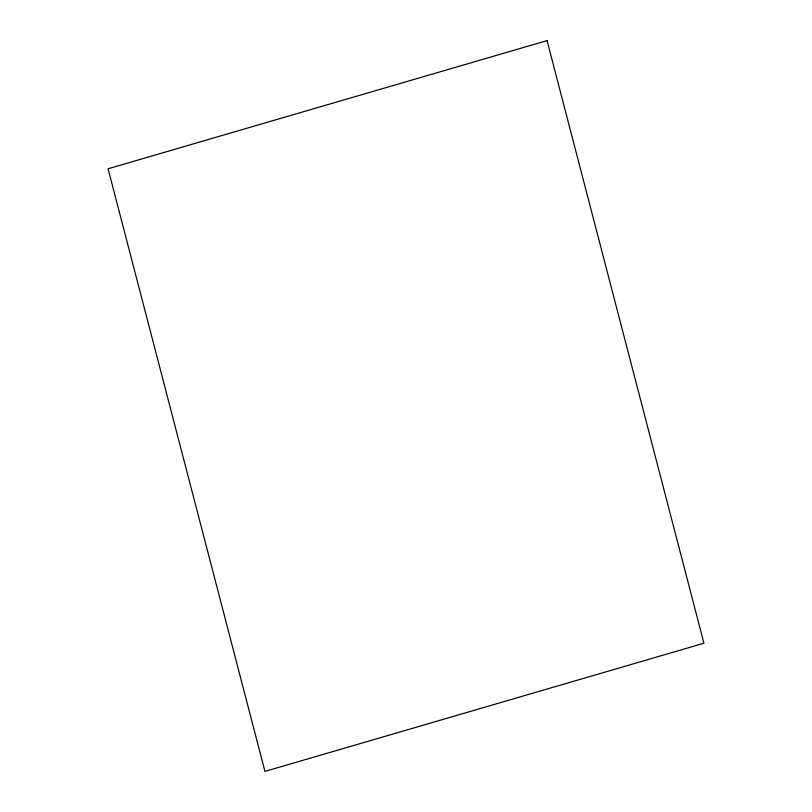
<?xml version="1.0" encoding="UTF-8"?>
<svg xmlns="http://www.w3.org/2000/svg" width="812" height="812" viewBox="0 0 812 812"><rect width="100%" height="100%" fill="white"/><g stroke="black" fill="none" stroke-linecap="round" stroke-linejoin="round"><path stroke-width="1.22" d="M547.055 40.6L108.067 168.774L264.945 771.4L703.933 643.226L547.055 40.6"/></g></svg>
